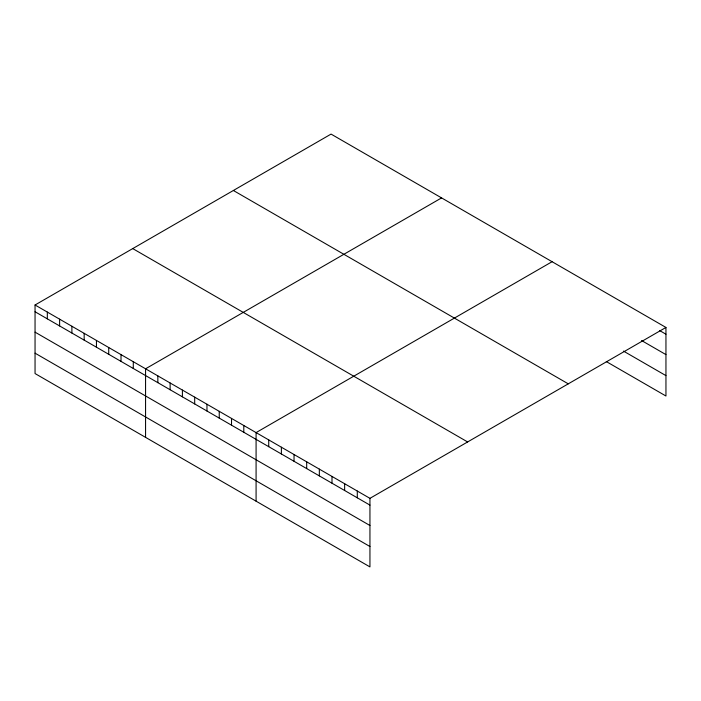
<?xml version="1.0" encoding="UTF-8"?>
<svg xmlns="http://www.w3.org/2000/svg" width="701" height="701" viewBox="0 0 701 701"><rect width="100%" height="100%" fill="white"/><g stroke="black" fill="none" stroke-linecap="round" stroke-linejoin="round"><path stroke-width="1.05" d="M35.05 304.988L369.944 498.341L369.944 566.907L35.05 373.554L35.05 304.988L331.056 134.093L665.95 327.446L665.95 396.012L606.304 361.576M441.569 197.901L145.563 368.796L145.563 437.363M552.09 261.701L256.084 432.596L256.084 501.171M369.944 498.341L665.95 327.446M659.623 330.565L665.95 334.211M641.546 340.52L665.95 354.61M623.478 351.096L665.95 375.622M233.372 190.488L568.266 383.841M132.734 248.592L467.628 441.945M35.05 311.761L369.944 505.114M35.05 332.151L369.944 525.505M35.05 353.164L369.944 546.517M357.291 491.033L357.291 497.806M344.638 483.734L344.638 490.498M331.994 476.426L331.994 483.199M319.341 469.118L319.341 475.891M306.688 461.819L306.688 468.592M294.034 454.511L294.034 461.284M281.381 447.212L281.381 453.985M268.728 439.904L268.728 446.677M243.799 425.507L243.799 432.28M231.523 418.418L231.523 425.192M219.238 411.329L219.238 418.103M206.961 404.24L206.961 411.014M194.685 397.152L194.685 403.925M182.4 390.063L182.4 396.836M170.124 382.974L170.124 389.747M157.848 375.885L157.848 382.658M133.286 361.707L133.286 368.481M121.01 354.618L121.01 361.392M108.725 347.53L108.725 354.303M96.449 340.441L96.449 347.205M84.164 333.343L84.164 340.116M71.888 326.254L71.888 333.028M59.611 319.165L59.611 325.939M47.326 312.076L47.326 318.85"/></g></svg>
